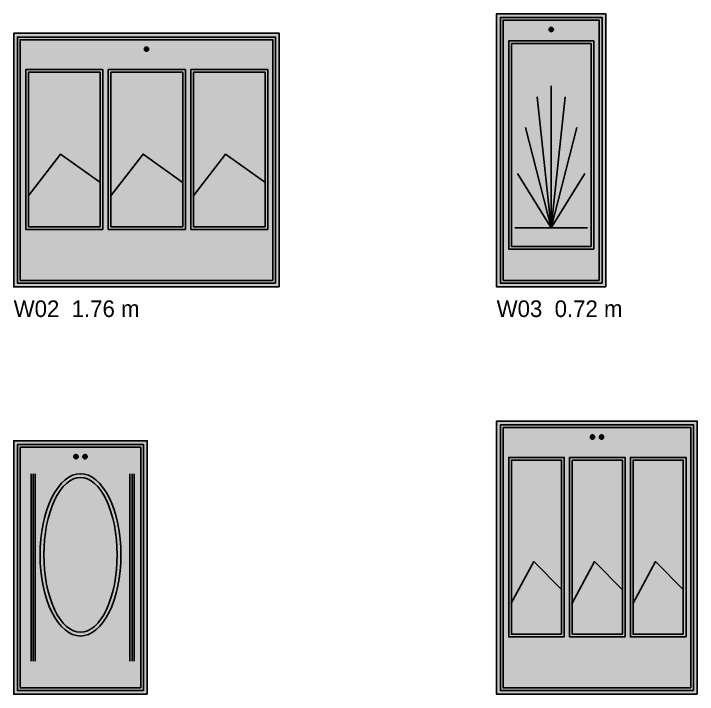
# Model space of a CAD drawing. Header units: metres. Extents: x 0 to 18.5, y -15.3 to 1.8.
# Drawn here: x 3.2 to 7.73, y -2.7 to 1.81 of the extents above; entities that cross this region are included whole.
import ezdxf

# ---------------------------------------------------------------- set-up
doc = ezdxf.new("R2010")
doc.units = ezdxf.units.M

# ---------------------------------------------------------------- blocks, each defined once
blk = doc.blocks.new('NC_N1_ELEV_W02')
at = {"true_color": 0xf6f5ef}
h = blk.add_hatch(color=256, dxfattribs=at)
h.dxf.hatch_style = 1
h.paths.add_polyline_path([(1.76, 0), (1.76, 1.68), (0, 1.68), (0, 0)])
h = blk.add_hatch(color=256, dxfattribs=at)
h.dxf.hatch_style = 1
h.paths.add_polyline_path([(1.735, 0.025), (1.735, 1.655), (0.025, 1.655), (0.025, 0.025)])
at = {"true_color": 0xa38246}
h = blk.add_hatch(color=256, dxfattribs=at)
h.dxf.hatch_style = 1
h.paths.add_polyline_path([(0.894, 1.575), (0.8939, 1.5736), (0.8937, 1.5723), (0.8934, 1.5709), (0.8929, 1.5696), (0.8923, 1.5684), (0.8916, 1.5672), (0.8908, 1.5661), (0.8899, 1.5651), (0.8889, 1.5642), (0.8878, 1.5634), (0.8866, 1.5627), (0.8854, 1.5621), (0.8841, 1.5616), (0.8827, 1.5613), (0.8814, 1.5611), (0.88, 1.561), (0.8786, 1.5611), (0.8773, 1.5613), (0.8759, 1.5616), (0.8746, 1.5621), (0.8734, 1.5627), (0.8722, 1.5634), (0.8711, 1.5642), (0.8701, 1.5651), (0.8692, 1.5661), (0.8684, 1.5672), (0.8677, 1.5684), (0.8671, 1.5696), (0.8666, 1.5709), (0.8663, 1.5723), (0.8661, 1.5736), (0.866, 1.575), (0.8661, 1.5764), (0.8663, 1.5777), (0.8666, 1.5791), (0.8671, 1.5804), (0.8677, 1.5816), (0.8684, 1.5828), (0.8692, 1.5839), (0.8701, 1.5849), (0.8711, 1.5858), (0.8722, 1.5866), (0.8734, 1.5873), (0.8746, 1.5879), (0.8759, 1.5884), (0.8773, 1.5887), (0.8786, 1.5889), (0.88, 1.589), (0.8814, 1.5889), (0.8827, 1.5887), (0.8841, 1.5884), (0.8854, 1.5879), (0.8866, 1.5873), (0.8878, 1.5866), (0.8889, 1.5858), (0.8899, 1.5849), (0.8908, 1.5839), (0.8916, 1.5828), (0.8923, 1.5816), (0.8929, 1.5804), (0.8934, 1.5791), (0.8937, 1.5777), (0.8939, 1.5764)])
at = {"true_color": 0xf6f5ef}
h = blk.add_hatch(color=256, dxfattribs=at)
h.dxf.hatch_style = 1
h.paths.add_polyline_path([(0.5917, 0.38), (0.5917, 1.44), (0.08, 1.44), (0.08, 0.38)])
h = blk.add_hatch(color=256, dxfattribs=at)
h.dxf.hatch_style = 1
h.paths.add_polyline_path([(1.1383, 0.38), (1.1383, 1.44), (0.6267, 1.44), (0.6267, 0.38)])
h = blk.add_hatch(color=256, dxfattribs=at)
h.dxf.hatch_style = 1
h.paths.add_polyline_path([(1.685, 0.38), (1.685, 1.44), (1.1733, 1.44), (1.1733, 0.38)])
at = {"color": 0, "linetype": 'CONTINUOUS', "lineweight": -2, "true_color": 0xa38246}
for points in [[(1.76, 0), (1.76, 1.68), (0, 1.68), (0, 0)], [(1.735, 0.025), (1.735, 1.655), (0.025, 1.655), (0.025, 0.025)], [(1.717, 0.043), (1.717, 1.637), (0.043, 1.637), (0.043, 0.043)], [(0.5917, 0.38), (0.5917, 1.44), (0.08, 1.44), (0.08, 0.38)], [(0.5737, 0.398), (0.5737, 1.422), (0.098, 1.422), (0.098, 0.398)], [(1.1383, 0.38), (1.1383, 1.44), (0.6267, 1.44), (0.6267, 0.38)], [(1.1203, 0.398), (1.1203, 1.422), (0.6447, 1.422), (0.6447, 0.398)], [(1.685, 0.38), (1.685, 1.44), (1.1733, 1.44), (1.1733, 0.38)], [(1.667, 0.398), (1.667, 1.422), (1.1913, 1.422), (1.1913, 0.398)]]:
    blk.add_lwpolyline(points, close=True, dxfattribs=at)
at = {"color": 0, "linetype": 'CONTINUOUS', "lineweight": -2}
blk.add_lwpolyline([(0.894, 1.575), (0.8939, 1.5736), (0.8937, 1.5723), (0.8934, 1.5709), (0.8929, 1.5696), (0.8923, 1.5684), (0.8916, 1.5672), (0.8908, 1.5661), (0.8899, 1.5651), (0.8889, 1.5642), (0.8878, 1.5634), (0.8866, 1.5627), (0.8854, 1.5621), (0.8841, 1.5616), (0.8827, 1.5613), (0.8814, 1.5611), (0.88, 1.561), (0.8786, 1.5611), (0.8773, 1.5613), (0.8759, 1.5616), (0.8746, 1.5621), (0.8734, 1.5627), (0.8722, 1.5634), (0.8711, 1.5642), (0.8701, 1.5651), (0.8692, 1.5661), (0.8684, 1.5672), (0.8677, 1.5684), (0.8671, 1.5696), (0.8666, 1.5709), (0.8663, 1.5723), (0.8661, 1.5736), (0.866, 1.575), (0.8661, 1.5764), (0.8663, 1.5777), (0.8666, 1.5791), (0.8671, 1.5804), (0.8677, 1.5816), (0.8684, 1.5828), (0.8692, 1.5839), (0.8701, 1.5849), (0.8711, 1.5858), (0.8722, 1.5866), (0.8734, 1.5873), (0.8746, 1.5879), (0.8759, 1.5884), (0.8773, 1.5887), (0.8786, 1.5889), (0.88, 1.589), (0.8814, 1.5889), (0.8827, 1.5887), (0.8841, 1.5884), (0.8854, 1.5879), (0.8866, 1.5873), (0.8878, 1.5866), (0.8889, 1.5858), (0.8899, 1.5849), (0.8908, 1.5839), (0.8916, 1.5828), (0.8923, 1.5816), (0.8929, 1.5804), (0.8934, 1.5791), (0.8937, 1.5777), (0.8939, 1.5764)], close=True, dxfattribs=at)
at = {"color": 0, "linetype": 'CONTINUOUS', "lineweight": -2, "true_color": 0x778fa0}
for points in [[(0.095, 0.6), (0.3103, 0.88), (0.5767, 0.69)], [(0.6417, 0.6), (0.8569, 0.88), (1.1233, 0.69)], [(1.1883, 0.6), (1.4036, 0.88), (1.67, 0.69)]]:
    blk.add_lwpolyline(points, dxfattribs=at)
blk = doc.blocks.new('NC_N1_ELEV_W03')
at = {"true_color": 0xf6f5ef}
h = blk.add_hatch(color=256, dxfattribs=at)
h.dxf.hatch_style = 1
h.paths.add_polyline_path([(0.7233, 0), (0.7233, 1.81), (0, 1.81), (0, 0)])
h = blk.add_hatch(color=256, dxfattribs=at)
h.dxf.hatch_style = 1
h.paths.add_polyline_path([(0.6983, 0.025), (0.6983, 1.785), (0.025, 1.785), (0.025, 0.025)])
at = {"true_color": 0xa38246}
h = blk.add_hatch(color=256, dxfattribs=at)
h.dxf.hatch_style = 1
h.paths.add_polyline_path([(0.3757, 1.705), (0.3756, 1.7036), (0.3754, 1.7023), (0.3751, 1.7009), (0.3746, 1.6996), (0.374, 1.6984), (0.3733, 1.6972), (0.3725, 1.6961), (0.3716, 1.6951), (0.3705, 1.6942), (0.3694, 1.6934), (0.3683, 1.6927), (0.367, 1.6921), (0.3657, 1.6916), (0.3644, 1.6913), (0.363, 1.6911), (0.3617, 1.691), (0.3603, 1.6911), (0.3589, 1.6913), (0.3576, 1.6916), (0.3563, 1.6921), (0.3551, 1.6927), (0.3539, 1.6934), (0.3528, 1.6942), (0.3518, 1.6951), (0.3508, 1.6961), (0.35, 1.6972), (0.3493, 1.6984), (0.3487, 1.6996), (0.3483, 1.7009), (0.3479, 1.7023), (0.3477, 1.7036), (0.3477, 1.705), (0.3477, 1.7064), (0.3479, 1.7077), (0.3483, 1.7091), (0.3487, 1.7104), (0.3493, 1.7116), (0.35, 1.7128), (0.3508, 1.7139), (0.3518, 1.7149), (0.3528, 1.7158), (0.3539, 1.7166), (0.3551, 1.7173), (0.3563, 1.7179), (0.3576, 1.7184), (0.3589, 1.7187), (0.3603, 1.7189), (0.3617, 1.719), (0.363, 1.7189), (0.3644, 1.7187), (0.3657, 1.7184), (0.367, 1.7179), (0.3683, 1.7173), (0.3694, 1.7166), (0.3705, 1.7158), (0.3716, 1.7149), (0.3725, 1.7139), (0.3733, 1.7128), (0.374, 1.7116), (0.3746, 1.7104), (0.3751, 1.7091), (0.3754, 1.7077), (0.3756, 1.7064)])
at = {"true_color": 0xf6f5ef}
h = blk.add_hatch(color=256, dxfattribs=at)
h.dxf.hatch_style = 1
h.paths.add_polyline_path([(0.6433, 0.25), (0.6433, 1.63), (0.08, 1.63), (0.08, 0.25)])
at = {"color": 0, "linetype": 'CONTINUOUS', "lineweight": -2, "true_color": 0xa38246}
for points in [[(0.7233, 0), (0.7233, 1.81), (0, 1.81), (0, 0)], [(0.6983, 0.025), (0.6983, 1.785), (0.025, 1.785), (0.025, 0.025)], [(0.6803, 0.043), (0.6803, 1.767), (0.043, 1.767), (0.043, 0.043)], [(0.6433, 0.25), (0.6433, 1.63), (0.08, 1.63), (0.08, 0.25)], [(0.6253, 0.268), (0.6253, 1.612), (0.098, 1.612), (0.098, 0.268)]]:
    blk.add_lwpolyline(points, close=True, dxfattribs=at)
at = {"color": 0, "linetype": 'CONTINUOUS', "lineweight": -2}
blk.add_lwpolyline([(0.3757, 1.705), (0.3756, 1.7036), (0.3754, 1.7023), (0.3751, 1.7009), (0.3746, 1.6996), (0.374, 1.6984), (0.3733, 1.6972), (0.3725, 1.6961), (0.3716, 1.6951), (0.3705, 1.6942), (0.3694, 1.6934), (0.3683, 1.6927), (0.367, 1.6921), (0.3657, 1.6916), (0.3644, 1.6913), (0.363, 1.6911), (0.3617, 1.691), (0.3603, 1.6911), (0.3589, 1.6913), (0.3576, 1.6916), (0.3563, 1.6921), (0.3551, 1.6927), (0.3539, 1.6934), (0.3528, 1.6942), (0.3518, 1.6951), (0.3508, 1.6961), (0.35, 1.6972), (0.3493, 1.6984), (0.3487, 1.6996), (0.3483, 1.7009), (0.3479, 1.7023), (0.3477, 1.7036), (0.3477, 1.705), (0.3477, 1.7064), (0.3479, 1.7077), (0.3483, 1.7091), (0.3487, 1.7104), (0.3493, 1.7116), (0.35, 1.7128), (0.3508, 1.7139), (0.3518, 1.7149), (0.3528, 1.7158), (0.3539, 1.7166), (0.3551, 1.7173), (0.3563, 1.7179), (0.3576, 1.7184), (0.3589, 1.7187), (0.3603, 1.7189), (0.3617, 1.719), (0.363, 1.7189), (0.3644, 1.7187), (0.3657, 1.7184), (0.367, 1.7179), (0.3683, 1.7173), (0.3694, 1.7166), (0.3705, 1.7158), (0.3716, 1.7149), (0.3725, 1.7139), (0.3733, 1.7128), (0.374, 1.7116), (0.3746, 1.7104), (0.3751, 1.7091), (0.3754, 1.7077), (0.3756, 1.7064)], close=True, dxfattribs=at)
at = {"color": 0, "linetype": 'CONTINUOUS', "lineweight": -2, "true_color": 0xa38246}
for points in [[(0.3617, 0.39), (0.3617, 1.3312)], [(0.3617, 0.39), (0.2693, 1.2596)], [(0.3617, 0.39), (0.454, 1.2596)], [(0.3617, 0.39), (0.191, 1.0555)], [(0.3617, 0.39), (0.5323, 1.0555)], [(0.3617, 0.39), (0.1387, 0.7502)], [(0.3617, 0.39), (0.5846, 0.7502)], [(0.3617, 0.39), (0.1203, 0.39)], [(0.3617, 0.39), (0.603, 0.39)]]:
    blk.add_lwpolyline(points, dxfattribs=at)
blk = doc.blocks.new('NC_N1_ELEV_W08')
at = {"true_color": 0xf6f5ef}
h = blk.add_hatch(color=256, dxfattribs=at)
h.dxf.hatch_style = 1
h.paths.add_polyline_path([(0.8853, 0), (0.8853, 1.68), (0, 1.68), (0, 0)])
h = blk.add_hatch(color=256, dxfattribs=at)
h.dxf.hatch_style = 1
h.paths.add_polyline_path([(0.8603, 0.025), (0.8603, 1.655), (0.025, 1.655), (0.025, 0.025)])
at = {"true_color": 0xa38246}
h = blk.add_hatch(color=256, dxfattribs=at)
h.dxf.hatch_style = 1
h.paths.add_polyline_path([(0.4266, 1.575), (0.4266, 1.5736), (0.4264, 1.5723), (0.426, 1.5709), (0.4256, 1.5696), (0.425, 1.5684), (0.4243, 1.5672), (0.4235, 1.5661), (0.4225, 1.5651), (0.4215, 1.5642), (0.4204, 1.5634), (0.4192, 1.5627), (0.418, 1.5621), (0.4167, 1.5616), (0.4154, 1.5613), (0.414, 1.5611), (0.4126, 1.561), (0.4113, 1.5611), (0.4099, 1.5613), (0.4086, 1.5616), (0.4073, 1.5621), (0.4061, 1.5627), (0.4049, 1.5634), (0.4038, 1.5642), (0.4028, 1.5651), (0.4018, 1.5661), (0.401, 1.5672), (0.4003, 1.5684), (0.3997, 1.5696), (0.3993, 1.5709), (0.3989, 1.5723), (0.3987, 1.5736), (0.3986, 1.575), (0.3987, 1.5764), (0.3989, 1.5777), (0.3993, 1.5791), (0.3997, 1.5804), (0.4003, 1.5816), (0.401, 1.5828), (0.4018, 1.5839), (0.4028, 1.5849), (0.4038, 1.5858), (0.4049, 1.5866), (0.4061, 1.5873), (0.4073, 1.5879), (0.4086, 1.5884), (0.4099, 1.5887), (0.4113, 1.5889), (0.4126, 1.589), (0.414, 1.5889), (0.4154, 1.5887), (0.4167, 1.5884), (0.418, 1.5879), (0.4192, 1.5873), (0.4204, 1.5866), (0.4215, 1.5858), (0.4225, 1.5849), (0.4235, 1.5839), (0.4243, 1.5828), (0.425, 1.5816), (0.4256, 1.5804), (0.426, 1.5791), (0.4264, 1.5777), (0.4266, 1.5764)])
h = blk.add_hatch(color=256, dxfattribs=at)
h.dxf.hatch_style = 1
h.paths.add_polyline_path([(0.4867, 1.575), (0.4866, 1.5736), (0.4864, 1.5723), (0.486, 1.5709), (0.4856, 1.5696), (0.485, 1.5684), (0.4843, 1.5672), (0.4835, 1.5661), (0.4825, 1.5651), (0.4815, 1.5642), (0.4804, 1.5634), (0.4792, 1.5627), (0.478, 1.5621), (0.4767, 1.5616), (0.4754, 1.5613), (0.474, 1.5611), (0.4727, 1.561), (0.4713, 1.5611), (0.4699, 1.5613), (0.4686, 1.5616), (0.4673, 1.5621), (0.4661, 1.5627), (0.4649, 1.5634), (0.4638, 1.5642), (0.4628, 1.5651), (0.4618, 1.5661), (0.461, 1.5672), (0.4603, 1.5684), (0.4597, 1.5696), (0.4593, 1.5709), (0.4589, 1.5723), (0.4587, 1.5736), (0.4587, 1.575), (0.4587, 1.5764), (0.4589, 1.5777), (0.4593, 1.5791), (0.4597, 1.5804), (0.4603, 1.5816), (0.461, 1.5828), (0.4618, 1.5839), (0.4628, 1.5849), (0.4638, 1.5858), (0.4649, 1.5866), (0.4661, 1.5873), (0.4673, 1.5879), (0.4686, 1.5884), (0.4699, 1.5887), (0.4713, 1.5889), (0.4727, 1.589), (0.474, 1.5889), (0.4754, 1.5887), (0.4767, 1.5884), (0.478, 1.5879), (0.4792, 1.5873), (0.4804, 1.5866), (0.4815, 1.5858), (0.4825, 1.5849), (0.4835, 1.5839), (0.4843, 1.5828), (0.485, 1.5816), (0.4856, 1.5804), (0.486, 1.5791), (0.4864, 1.5777), (0.4866, 1.5764)])
at = {"true_color": 0xd2dee5}
h = blk.add_hatch(color=256, dxfattribs=at)
h.dxf.hatch_style = 1
h.paths.add_polyline_path([(0.7105, 0.924), (0.7092, 0.9767), (0.7054, 1.0289), (0.699, 1.0801), (0.6901, 1.1297), (0.6789, 1.1774), (0.6654, 1.2227), (0.6497, 1.265), (0.6321, 1.3041), (0.6126, 1.3396), (0.5915, 1.371), (0.5689, 1.3981), (0.5452, 1.4207), (0.5204, 1.4385), (0.4949, 1.4513), (0.4689, 1.459), (0.4426, 1.4616), (0.4164, 1.459), (0.3904, 1.4513), (0.3649, 1.4385), (0.3401, 1.4207), (0.3164, 1.3981), (0.2938, 1.371), (0.2727, 1.3396), (0.2532, 1.3041), (0.2356, 1.265), (0.2199, 1.2227), (0.2064, 1.1774), (0.1952, 1.1297), (0.1863, 1.0801), (0.1799, 1.0289), (0.1761, 0.9767), (0.1748, 0.924), (0.1761, 0.8713), (0.1799, 0.8191), (0.1863, 0.7679), (0.1952, 0.7183), (0.2064, 0.6706), (0.2199, 0.6253), (0.2356, 0.583), (0.2532, 0.5439), (0.2727, 0.5084), (0.2938, 0.477), (0.3164, 0.4499), (0.3401, 0.4273), (0.3649, 0.4095), (0.3904, 0.3967), (0.4164, 0.389), (0.4426, 0.3864), (0.4689, 0.389), (0.4949, 0.3967), (0.5204, 0.4095), (0.5452, 0.4273), (0.5689, 0.4499), (0.5915, 0.477), (0.6126, 0.5084), (0.6321, 0.5439), (0.6497, 0.583), (0.6654, 0.6253), (0.6789, 0.6706), (0.6901, 0.7183), (0.699, 0.7679), (0.7054, 0.8191), (0.7092, 0.8713)])
at = {"color": 0, "linetype": 'CONTINUOUS', "lineweight": -2, "true_color": 0xa38246}
for points in [[(0.8853, 0), (0.8853, 1.68), (0, 1.68), (0, 0)], [(0.8603, 0.025), (0.8603, 1.655), (0.025, 1.655), (0.025, 0.025)], [(0.8423, 0.043), (0.8423, 1.637), (0.043, 1.637), (0.043, 0.043)], [(0.7105, 0.924), (0.7092, 0.9767), (0.7054, 1.0289), (0.699, 1.0801), (0.6901, 1.1297), (0.6789, 1.1774), (0.6654, 1.2227), (0.6497, 1.265), (0.6321, 1.3041), (0.6126, 1.3396), (0.5915, 1.371), (0.5689, 1.3981), (0.5452, 1.4207), (0.5204, 1.4385), (0.4949, 1.4513), (0.4689, 1.459), (0.4426, 1.4616), (0.4164, 1.459), (0.3904, 1.4513), (0.3649, 1.4385), (0.3401, 1.4207), (0.3164, 1.3981), (0.2938, 1.371), (0.2727, 1.3396), (0.2532, 1.3041), (0.2356, 1.265), (0.2199, 1.2227), (0.2064, 1.1774), (0.1952, 1.1297), (0.1863, 1.0801), (0.1799, 1.0289), (0.1761, 0.9767), (0.1748, 0.924), (0.1761, 0.8713), (0.1799, 0.8191), (0.1863, 0.7679), (0.1952, 0.7183), (0.2064, 0.6706), (0.2199, 0.6253), (0.2356, 0.583), (0.2532, 0.5439), (0.2727, 0.5084), (0.2938, 0.477), (0.3164, 0.4499), (0.3401, 0.4273), (0.3649, 0.4095), (0.3904, 0.3967), (0.4164, 0.389), (0.4426, 0.3864), (0.4689, 0.389), (0.4949, 0.3967), (0.5204, 0.4095), (0.5452, 0.4273), (0.5689, 0.4499), (0.5915, 0.477), (0.6126, 0.5084), (0.6321, 0.5439), (0.6497, 0.583), (0.6654, 0.6253), (0.6789, 0.6706), (0.6901, 0.7183), (0.699, 0.7679), (0.7054, 0.8191), (0.7092, 0.8713)], [(0.6855, 0.924), (0.6843, 0.9742), (0.6808, 1.024), (0.675, 1.0728), (0.667, 1.1202), (0.6568, 1.1656), (0.6446, 1.2088), (0.6304, 1.2492), (0.6144, 1.2865), (0.5967, 1.3202), (0.5776, 1.3502), (0.5571, 1.3761), (0.5356, 1.3976), (0.5131, 1.4145), (0.49, 1.4268), (0.4665, 1.4341), (0.4426, 1.4366), (0.4188, 1.4341), (0.3953, 1.4268), (0.3722, 1.4145), (0.3497, 1.3976), (0.3282, 1.3761), (0.3077, 1.3502), (0.2886, 1.3202), (0.2709, 1.2865), (0.2549, 1.2492), (0.2407, 1.2088), (0.2285, 1.1656), (0.2183, 1.1202), (0.2103, 1.0728), (0.2045, 1.024), (0.201, 0.9742), (0.1998, 0.924), (0.201, 0.8738), (0.2045, 0.824), (0.2103, 0.7752), (0.2183, 0.7278), (0.2285, 0.6824), (0.2407, 0.6392), (0.2549, 0.5988), (0.2709, 0.5615), (0.2886, 0.5278), (0.3077, 0.4978), (0.3282, 0.4719), (0.3497, 0.4504), (0.3722, 0.4335), (0.3953, 0.4212), (0.4188, 0.4139), (0.4426, 0.4114), (0.4665, 0.4139), (0.49, 0.4212), (0.5131, 0.4335), (0.5356, 0.4504), (0.5571, 0.4719), (0.5776, 0.4978), (0.5967, 0.5278), (0.6144, 0.5615), (0.6304, 0.5988), (0.6446, 0.6392), (0.6568, 0.6824), (0.667, 0.7278), (0.675, 0.7752), (0.6808, 0.824), (0.6843, 0.8738)]]:
    blk.add_lwpolyline(points, close=True, dxfattribs=at)
at = {"color": 0, "linetype": 'CONTINUOUS', "lineweight": -2}
for points in [[(0.4266, 1.575), (0.4266, 1.5736), (0.4264, 1.5723), (0.426, 1.5709), (0.4256, 1.5696), (0.425, 1.5684), (0.4243, 1.5672), (0.4235, 1.5661), (0.4225, 1.5651), (0.4215, 1.5642), (0.4204, 1.5634), (0.4192, 1.5627), (0.418, 1.5621), (0.4167, 1.5616), (0.4154, 1.5613), (0.414, 1.5611), (0.4126, 1.561), (0.4113, 1.5611), (0.4099, 1.5613), (0.4086, 1.5616), (0.4073, 1.5621), (0.4061, 1.5627), (0.4049, 1.5634), (0.4038, 1.5642), (0.4028, 1.5651), (0.4018, 1.5661), (0.401, 1.5672), (0.4003, 1.5684), (0.3997, 1.5696), (0.3993, 1.5709), (0.3989, 1.5723), (0.3987, 1.5736), (0.3986, 1.575), (0.3987, 1.5764), (0.3989, 1.5777), (0.3993, 1.5791), (0.3997, 1.5804), (0.4003, 1.5816), (0.401, 1.5828), (0.4018, 1.5839), (0.4028, 1.5849), (0.4038, 1.5858), (0.4049, 1.5866), (0.4061, 1.5873), (0.4073, 1.5879), (0.4086, 1.5884), (0.4099, 1.5887), (0.4113, 1.5889), (0.4126, 1.589), (0.414, 1.5889), (0.4154, 1.5887), (0.4167, 1.5884), (0.418, 1.5879), (0.4192, 1.5873), (0.4204, 1.5866), (0.4215, 1.5858), (0.4225, 1.5849), (0.4235, 1.5839), (0.4243, 1.5828), (0.425, 1.5816), (0.4256, 1.5804), (0.426, 1.5791), (0.4264, 1.5777), (0.4266, 1.5764)], [(0.4867, 1.575), (0.4866, 1.5736), (0.4864, 1.5723), (0.486, 1.5709), (0.4856, 1.5696), (0.485, 1.5684), (0.4843, 1.5672), (0.4835, 1.5661), (0.4825, 1.5651), (0.4815, 1.5642), (0.4804, 1.5634), (0.4792, 1.5627), (0.478, 1.5621), (0.4767, 1.5616), (0.4754, 1.5613), (0.474, 1.5611), (0.4727, 1.561), (0.4713, 1.5611), (0.4699, 1.5613), (0.4686, 1.5616), (0.4673, 1.5621), (0.4661, 1.5627), (0.4649, 1.5634), (0.4638, 1.5642), (0.4628, 1.5651), (0.4618, 1.5661), (0.461, 1.5672), (0.4603, 1.5684), (0.4597, 1.5696), (0.4593, 1.5709), (0.4589, 1.5723), (0.4587, 1.5736), (0.4587, 1.575), (0.4587, 1.5764), (0.4589, 1.5777), (0.4593, 1.5791), (0.4597, 1.5804), (0.4603, 1.5816), (0.461, 1.5828), (0.4618, 1.5839), (0.4628, 1.5849), (0.4638, 1.5858), (0.4649, 1.5866), (0.4661, 1.5873), (0.4673, 1.5879), (0.4686, 1.5884), (0.4699, 1.5887), (0.4713, 1.5889), (0.4727, 1.589), (0.474, 1.5889), (0.4754, 1.5887), (0.4767, 1.5884), (0.478, 1.5879), (0.4792, 1.5873), (0.4804, 1.5866), (0.4815, 1.5858), (0.4825, 1.5849), (0.4835, 1.5839), (0.4843, 1.5828), (0.485, 1.5816), (0.4856, 1.5804), (0.486, 1.5791), (0.4864, 1.5777), (0.4866, 1.5764)]]:
    blk.add_lwpolyline(points, close=True, dxfattribs=at)
at = {"color": 0, "linetype": 'CONTINUOUS', "lineweight": -2, "true_color": 0xa38246}
for points in [[(0.1151, 0.22), (0.1151, 1.46)], [(0.1291, 0.22), (0.1291, 1.46)], [(0.1431, 0.22), (0.1431, 1.46)], [(0.7702, 0.22), (0.7702, 1.46)], [(0.7842, 0.22), (0.7842, 1.46)], [(0.7982, 0.22), (0.7982, 1.46)]]:
    blk.add_lwpolyline(points, dxfattribs=at)
blk = doc.blocks.new('NC_N1_ELEV_W09')
at = {"true_color": 0xf6f5ef}
h = blk.add_hatch(color=256, dxfattribs=at)
h.dxf.hatch_style = 1
h.paths.add_polyline_path([(1.3296, 0), (1.3296, 1.81), (0, 1.81), (0, 0)])
h = blk.add_hatch(color=256, dxfattribs=at)
h.dxf.hatch_style = 1
h.paths.add_polyline_path([(1.3046, 0.025), (1.3046, 1.785), (0.025, 1.785), (0.025, 0.025)])
at = {"true_color": 0xa38246}
h = blk.add_hatch(color=256, dxfattribs=at)
h.dxf.hatch_style = 1
h.paths.add_polyline_path([(0.6488, 1.705), (0.6487, 1.7036), (0.6485, 1.7023), (0.6482, 1.7009), (0.6477, 1.6996), (0.6471, 1.6984), (0.6464, 1.6972), (0.6456, 1.6961), (0.6447, 1.6951), (0.6437, 1.6942), (0.6426, 1.6934), (0.6414, 1.6927), (0.6402, 1.6921), (0.6389, 1.6916), (0.6375, 1.6913), (0.6362, 1.6911), (0.6348, 1.691), (0.6334, 1.6911), (0.6321, 1.6913), (0.6307, 1.6916), (0.6294, 1.6921), (0.6282, 1.6927), (0.627, 1.6934), (0.6259, 1.6942), (0.6249, 1.6951), (0.624, 1.6961), (0.6232, 1.6972), (0.6225, 1.6984), (0.6219, 1.6996), (0.6214, 1.7009), (0.6211, 1.7023), (0.6209, 1.7036), (0.6208, 1.705), (0.6209, 1.7064), (0.6211, 1.7077), (0.6214, 1.7091), (0.6219, 1.7104), (0.6225, 1.7116), (0.6232, 1.7128), (0.624, 1.7139), (0.6249, 1.7149), (0.6259, 1.7158), (0.627, 1.7166), (0.6282, 1.7173), (0.6294, 1.7179), (0.6307, 1.7184), (0.6321, 1.7187), (0.6334, 1.7189), (0.6348, 1.719), (0.6362, 1.7189), (0.6375, 1.7187), (0.6389, 1.7184), (0.6402, 1.7179), (0.6414, 1.7173), (0.6426, 1.7166), (0.6437, 1.7158), (0.6447, 1.7149), (0.6456, 1.7139), (0.6464, 1.7128), (0.6471, 1.7116), (0.6477, 1.7104), (0.6482, 1.7091), (0.6485, 1.7077), (0.6487, 1.7064)])
h = blk.add_hatch(color=256, dxfattribs=at)
h.dxf.hatch_style = 1
h.paths.add_polyline_path([(0.7088, 1.705), (0.7087, 1.7036), (0.7085, 1.7023), (0.7082, 1.7009), (0.7077, 1.6996), (0.7071, 1.6984), (0.7064, 1.6972), (0.7056, 1.6961), (0.7047, 1.6951), (0.7037, 1.6942), (0.7026, 1.6934), (0.7014, 1.6927), (0.7002, 1.6921), (0.6989, 1.6916), (0.6975, 1.6913), (0.6962, 1.6911), (0.6948, 1.691), (0.6934, 1.6911), (0.6921, 1.6913), (0.6907, 1.6916), (0.6894, 1.6921), (0.6882, 1.6927), (0.687, 1.6934), (0.6859, 1.6942), (0.6849, 1.6951), (0.684, 1.6961), (0.6832, 1.6972), (0.6825, 1.6984), (0.6819, 1.6996), (0.6814, 1.7009), (0.6811, 1.7023), (0.6809, 1.7036), (0.6808, 1.705), (0.6809, 1.7064), (0.6811, 1.7077), (0.6814, 1.7091), (0.6819, 1.7104), (0.6825, 1.7116), (0.6832, 1.7128), (0.684, 1.7139), (0.6849, 1.7149), (0.6859, 1.7158), (0.687, 1.7166), (0.6882, 1.7173), (0.6894, 1.7179), (0.6907, 1.7184), (0.6921, 1.7187), (0.6934, 1.7189), (0.6948, 1.719), (0.6962, 1.7189), (0.6975, 1.7187), (0.6989, 1.7184), (0.7002, 1.7179), (0.7014, 1.7173), (0.7026, 1.7166), (0.7037, 1.7158), (0.7047, 1.7149), (0.7056, 1.7139), (0.7064, 1.7128), (0.7071, 1.7116), (0.7077, 1.7104), (0.7082, 1.7091), (0.7085, 1.7077), (0.7087, 1.7064)])
at = {"true_color": 0xf6f5ef}
h = blk.add_hatch(color=256, dxfattribs=at)
h.dxf.hatch_style = 1
h.paths.add_polyline_path([(0.4482, 0.38), (0.4482, 1.57), (0.08, 1.57), (0.08, 0.38)])
h = blk.add_hatch(color=256, dxfattribs=at)
h.dxf.hatch_style = 1
h.paths.add_polyline_path([(0.8514, 0.38), (0.8514, 1.57), (0.4832, 1.57), (0.4832, 0.38)])
h = blk.add_hatch(color=256, dxfattribs=at)
h.dxf.hatch_style = 1
h.paths.add_polyline_path([(1.2546, 0.38), (1.2546, 1.57), (0.8864, 1.57), (0.8864, 0.38)])
at = {"color": 0, "linetype": 'CONTINUOUS', "lineweight": -2, "true_color": 0xa38246}
for points in [[(1.3296, 0), (1.3296, 1.81), (0, 1.81), (0, 0)], [(1.3046, 0.025), (1.3046, 1.785), (0.025, 1.785), (0.025, 0.025)], [(1.2866, 0.043), (1.2866, 1.767), (0.043, 1.767), (0.043, 0.043)], [(0.4482, 0.38), (0.4482, 1.57), (0.08, 1.57), (0.08, 0.38)], [(0.4302, 0.398), (0.4302, 1.552), (0.098, 1.552), (0.098, 0.398)], [(0.8514, 0.38), (0.8514, 1.57), (0.4832, 1.57), (0.4832, 0.38)], [(0.8334, 0.398), (0.8334, 1.552), (0.5012, 1.552), (0.5012, 0.398)], [(1.2546, 0.38), (1.2546, 1.57), (0.8864, 1.57), (0.8864, 0.38)], [(1.2366, 0.398), (1.2366, 1.552), (0.9044, 1.552), (0.9044, 0.398)]]:
    blk.add_lwpolyline(points, close=True, dxfattribs=at)
at = {"color": 0, "linetype": 'CONTINUOUS', "lineweight": -2}
for points in [[(0.6488, 1.705), (0.6487, 1.7036), (0.6485, 1.7023), (0.6482, 1.7009), (0.6477, 1.6996), (0.6471, 1.6984), (0.6464, 1.6972), (0.6456, 1.6961), (0.6447, 1.6951), (0.6437, 1.6942), (0.6426, 1.6934), (0.6414, 1.6927), (0.6402, 1.6921), (0.6389, 1.6916), (0.6375, 1.6913), (0.6362, 1.6911), (0.6348, 1.691), (0.6334, 1.6911), (0.6321, 1.6913), (0.6307, 1.6916), (0.6294, 1.6921), (0.6282, 1.6927), (0.627, 1.6934), (0.6259, 1.6942), (0.6249, 1.6951), (0.624, 1.6961), (0.6232, 1.6972), (0.6225, 1.6984), (0.6219, 1.6996), (0.6214, 1.7009), (0.6211, 1.7023), (0.6209, 1.7036), (0.6208, 1.705), (0.6209, 1.7064), (0.6211, 1.7077), (0.6214, 1.7091), (0.6219, 1.7104), (0.6225, 1.7116), (0.6232, 1.7128), (0.624, 1.7139), (0.6249, 1.7149), (0.6259, 1.7158), (0.627, 1.7166), (0.6282, 1.7173), (0.6294, 1.7179), (0.6307, 1.7184), (0.6321, 1.7187), (0.6334, 1.7189), (0.6348, 1.719), (0.6362, 1.7189), (0.6375, 1.7187), (0.6389, 1.7184), (0.6402, 1.7179), (0.6414, 1.7173), (0.6426, 1.7166), (0.6437, 1.7158), (0.6447, 1.7149), (0.6456, 1.7139), (0.6464, 1.7128), (0.6471, 1.7116), (0.6477, 1.7104), (0.6482, 1.7091), (0.6485, 1.7077), (0.6487, 1.7064)], [(0.7088, 1.705), (0.7087, 1.7036), (0.7085, 1.7023), (0.7082, 1.7009), (0.7077, 1.6996), (0.7071, 1.6984), (0.7064, 1.6972), (0.7056, 1.6961), (0.7047, 1.6951), (0.7037, 1.6942), (0.7026, 1.6934), (0.7014, 1.6927), (0.7002, 1.6921), (0.6989, 1.6916), (0.6975, 1.6913), (0.6962, 1.6911), (0.6948, 1.691), (0.6934, 1.6911), (0.6921, 1.6913), (0.6907, 1.6916), (0.6894, 1.6921), (0.6882, 1.6927), (0.687, 1.6934), (0.6859, 1.6942), (0.6849, 1.6951), (0.684, 1.6961), (0.6832, 1.6972), (0.6825, 1.6984), (0.6819, 1.6996), (0.6814, 1.7009), (0.6811, 1.7023), (0.6809, 1.7036), (0.6808, 1.705), (0.6809, 1.7064), (0.6811, 1.7077), (0.6814, 1.7091), (0.6819, 1.7104), (0.6825, 1.7116), (0.6832, 1.7128), (0.684, 1.7139), (0.6849, 1.7149), (0.6859, 1.7158), (0.687, 1.7166), (0.6882, 1.7173), (0.6894, 1.7179), (0.6907, 1.7184), (0.6921, 1.7187), (0.6934, 1.7189), (0.6948, 1.719), (0.6962, 1.7189), (0.6975, 1.7187), (0.6989, 1.7184), (0.7002, 1.7179), (0.7014, 1.7173), (0.7026, 1.7166), (0.7037, 1.7158), (0.7047, 1.7149), (0.7056, 1.7139), (0.7064, 1.7128), (0.7071, 1.7116), (0.7077, 1.7104), (0.7082, 1.7091), (0.7085, 1.7077), (0.7087, 1.7064)]]:
    blk.add_lwpolyline(points, close=True, dxfattribs=at)
at = {"color": 0, "linetype": 'CONTINUOUS', "lineweight": -2, "true_color": 0x778fa0}
for points in [[(0.095, 0.6), (0.2457, 0.88), (0.4332, 0.69)], [(0.4982, 0.6), (0.6489, 0.88), (0.8364, 0.69)], [(0.9014, 0.6), (1.0521, 0.88), (1.2396, 0.69)]]:
    blk.add_lwpolyline(points, dxfattribs=at)

msp = doc.modelspace()

# ---------------------------------------------------------------- block references
for name, p in [('NC_N1_ELEV_W03', (6.4, 0)), ('NC_N1_ELEV_W02', (3.2, 0)), ('NC_N1_ELEV_W09', (6.4, -2.7)), ('NC_N1_ELEV_W08', (3.2, -2.7))]:
    msp.add_blockref(name, p)

# ---------------------------------------------------------------- texts
at = {"color": 0}
for s, p in [('W02  1.76 m', (3.2, -0.2)), ('W03  0.72 m', (6.4, -0.2))]:
    msp.add_text(s, height=0.11, dxfattribs=at).set_placement(p)

doc.saveas('drawing.dxf')
